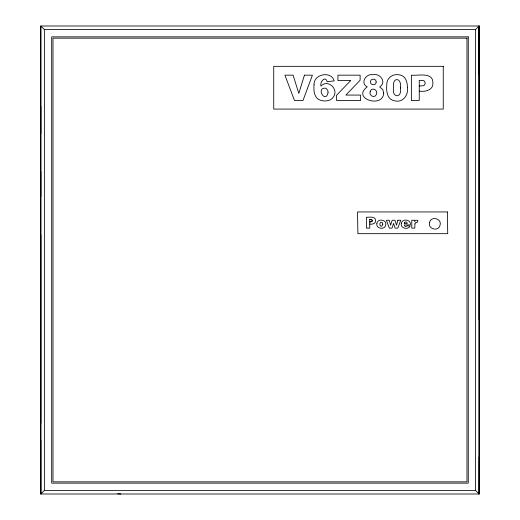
<?xml version="1.0" encoding="UTF-8"?>
<svg xmlns="http://www.w3.org/2000/svg" width="520" height="520" viewBox="0 0 520 520"><rect width="100%" height="100%" fill="white"/><g stroke="black" fill="none" stroke-linecap="round" stroke-linejoin="round"><path stroke-width="0.78" d="M40.833 494L40.833 26L44.369 29.53L44.369 490.471L40.833 494L40.833 440.414M40.833 234.812L40.833 423.215M40.833 196.768L40.833 171.516M40.833 133.582L40.833 106.418M479.167 456.957L479.082 494L479.082 26L479.167 74.152L479.082 67.275M371.404 221.806L369.753 221.891L371.943 221.553L371.995 219.823L369.753 219.466L369.753 228.124L366.385 228.124L366.385 217.256C369.148 217.36 375.654 215.891 375.603 220.591C375.83 223.73 372.184 224.517 369.753 224.094M404.313 223.489L404.664 222.43L405.808 221.858L406.816 222.242L407.284 223.489L404.313 223.489L404.664 222.43M372.236 221.169L372.249 220.214M479.135 494L475.599 490.471L475.599 29.53L479.135 26L40.788 26L40.788 494L479.135 494L479.135 26M44.369 29.53L475.599 29.53M419.25 85.976L423.098 85.781L424.353 85.189L425.269 83.174L424.476 81.153L423.325 80.529L419.25 80.32L419.25 100.523L411.379 100.523L411.379 75.166C417.742 75.966 433.16 71.585 432.9 82.947C433.426 90.272 424.918 92.099 419.25 91.111M44.369 490.471L475.599 490.471M369.753 219.466L371.501 219.557M117.617 493.747L120.835 494M479.082 26L479.167 320.034M400.361 87.945C402.396 98.631 391.346 98.117 393.634 87.757C391.892 76.148 402.318 77.591 400.361 87.945M407.368 87.653C408.72 95.517 402.376 103.252 394.095 100.698C386.796 99.216 386.178 90.402 386.809 84.396C386.568 77.623 393.315 73.437 399.51 74.893C405.639 75.55 407.563 82.427 407.368 87.653M314.028 84.78C313.534 89.98 313.885 96.648 318.897 99.658C323.622 101.829 330.596 101.627 333.56 96.752C338.969 88.94 327.509 78.728 320.99 86.112C319.586 82.108 325.325 75.166 327.204 81.737L334.204 80.873C331.227 70.532 313.502 74.022 314.028 84.78M414.921 223.893L414.804 228.124L411.769 228.124L411.769 220.253L414.596 220.253L414.596 221.54L415.922 220.155L417.969 220.487L417.034 222.638L415.662 222.541L414.921 223.893M401.31 223.327C400.036 228.41 408.07 230.204 410.183 226.083L407.212 225.81L405.841 226.531L404.697 226.018L404.307 224.939L410.351 224.939C411.469 219.453 402.226 218.153 401.31 223.327M376.863 223.347C375.531 228.8 384.859 230.256 385.756 225.03C387.121 219.596 377.78 218.114 376.863 223.347M382.798 224.172L381.907 226.142L380.718 226.135L379.918 225.121L379.918 223.294L380.731 222.274L382.375 222.651L382.798 224.172M383.74 93.099C382.818 108.739 351.195 98.534 367.257 86.892C359.821 83.206 366.002 73.184 372.964 74.731C380.094 72.839 387.088 82.511 379.659 86.892L382.733 89.505L383.74 93.099M328.068 92.359C325.774 104.663 315.081 86.84 326.014 88.244L327.821 90.467L328.068 92.359M429.559 222.417C427.499 229.093 438.51 232.037 440.057 225.232C442.117 218.556 431.113 215.605 429.559 222.417M370.286 91.241C368.31 95.323 374.745 99.008 376.415 94.322C378.391 90.278 371.943 86.619 370.286 91.241M376.2 81.978C376.428 85.748 370.175 85.618 370.422 81.913C370.214 78.136 376.474 78.215 376.2 81.978M397.839 220.253L396.572 225.219L394.907 220.253L392.178 220.253L390.585 225.206L389.324 220.253L386.406 220.253L389.324 228.124L392.022 228.124L393.562 223.386L395.154 228.124L397.839 228.124L400.738 220.253L397.839 220.253M304.44 75.166L298.812 93.412L293.105 75.166L284.914 75.166L294.489 100.523L302.978 100.523L312.397 75.166L304.44 75.166M350.662 80.581L336.576 95.264L336.576 100.523L360.633 100.523L360.633 95.076L345.885 95.076L360.113 80.23L360.113 75.166L337.942 75.166L337.942 80.581L350.662 80.581M468.273 36.855L51.688 36.855L51.688 483.145L468.273 483.145L468.273 36.855M466.973 38.162L52.995 38.162L52.995 481.839L466.973 481.839L466.973 38.162M443.255 66.332L273.728 66.332L273.728 109.077L443.255 109.077L443.255 66.332M447.363 211.946L357.532 211.946L357.897 233.675L447.726 233.675L447.363 211.946"/></g></svg>
